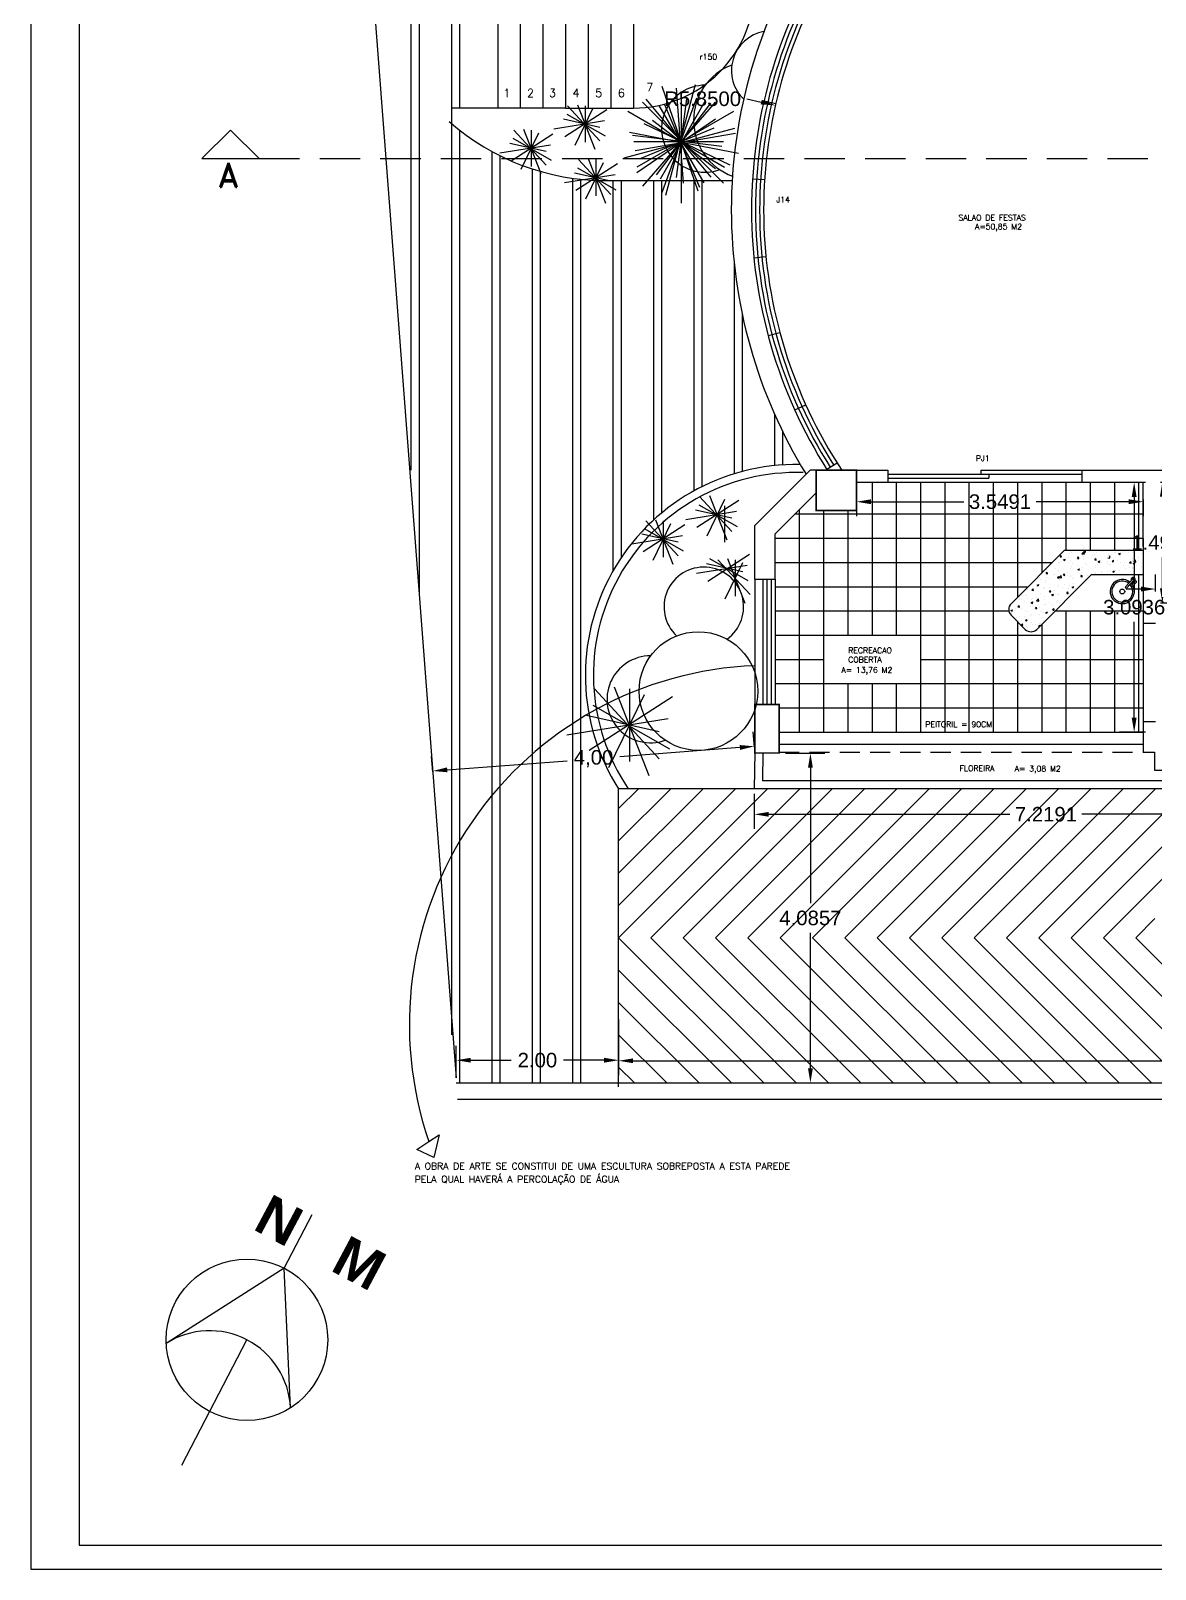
# Model space of a CAD drawing. Header units: millimetres. Extents: x 2200 to 2403, y 2380 to 2511.
# Drawn here: x 2289.78 to 2303.7, y 2420.53 to 2439.59 of the extents above; entities that cross this region are included whole.
import ezdxf

# ---------------------------------------------------------------- set-up
doc = ezdxf.new("R2010")
doc.units = ezdxf.units.MM
doc.linetypes.add('DASHED', pattern=[0.75, 0.5, -0.25])
doc.linetypes.add('HIDDEN', pattern=[0.375, 0.25, -0.125])
doc.styles.add('ROMAND', font='romand', dxfattribs={"height": 0.1})
doc.styles.add('ROMANS', font='ROMANS.shx', dxfattribs={"height": 0.07})
doc.styles.add('SANSSERIFBOLD', font='sasb____.pfb', dxfattribs={"height": 0.4})
doc.styles.get("Standard").update_dxf_attribs({"font": 'arial.ttf'})
doc.dimstyles.get("Standard").update_dxf_attribs({"dimtxt": 0.18, "dimasz": 0.18, "dimexe": 0.18, "dimexo": 0.0625, "dimgap": 0.09, "dimtad": 0, "dimtih": 1, "dimtoh": 1, "dimdec": 4, "dimzin": 0, "dimdsep": 46, "dimtxsty": 'Standard', "dimcen": 0.09, "dimadec": 0, "dimazin": 0, "dimtfac": 1, "dimtdec": 4, "dimtofl": 0, "dimtmove": 0, "dimatfit": 3, "dimfxl": 1, "dimtolj": 1, "dimtzin": 0, "dimarcsym": 0})

# ---------------------------------------------------------------- blocks, each defined once
blk = doc.blocks.new('*X153')
at = {"color": 0}
for p, q in [((48.141, 27.092), (48.155, 27.11)), ((48.141, 27.092), (48.158, 27.091)), ((48.158, 27.091), (48.155, 27.11)), ((48.169, 27.065), (48.169, 27.065)), ((48.183, 27.058), (48.204, 27.066)), ((48.183, 27.058), (48.198, 27.048)), ((48.198, 27.048), (48.204, 27.066)), ((48.247, 27.082), (48.247, 27.082)), ((48.252, 27.134), (48.252, 27.134)), ((48.277, 27.143), (48.277, 27.143)), ((48.349, 27.168), (48.349, 27.168)), ((48.356, 27.074), (48.37, 27.091)), ((48.356, 27.074), (48.374, 27.072)), ((48.358, 27.09), (48.358, 27.09)), ((48.374, 27.072), (48.37, 27.091)), ((48.412, 27.131), (48.435, 27.156)), ((48.412, 27.131), (48.438, 27.127)), ((48.412, 27.127), (48.412, 27.127)), ((48.422, 27.112), (48.422, 27.112)), ((48.425, 27.063), (48.425, 27.063)), ((48.429, 27.163), (48.429, 27.163)), ((48.433, 27.1), (48.433, 27.1)), ((48.435, 27.154), (48.456, 27.163)), ((48.438, 27.127), (48.435, 27.156)), ((48.435, 27.154), (48.45, 27.144)), ((48.45, 27.144), (48.456, 27.162)), ((48.509, 27.161), (48.509, 27.161)), ((48.547, 27.115), (48.547, 27.115)), ((48.571, 27.055), (48.585, 27.072)), ((48.571, 27.055), (48.589, 27.053)), ((48.573, 27.121), (48.573, 27.121)), ((48.581, 27.085), (48.581, 27.085)), ((48.589, 27.053), (48.585, 27.072)), ((48.597, 27.142), (48.597, 27.142)), ((48.67, 27.154), (48.67, 27.154)), ((48.732, 27.082), (48.758, 27.077)), ((48.733, 27.114), (48.733, 27.114)), ((48.735, 27.106), (48.735, 27.106)), ((48.736, 27.139), (48.736, 27.139)), ((48.758, 27.077), (48.755, 27.106)), ((48.772, 27.172), (48.772, 27.172)), ((48.786, 27.036), (48.801, 27.053)), ((48.804, 27.034), (48.801, 27.053)), ((48.811, 27.149), (48.811, 27.149)), ((48.83, 27.147), (48.83, 27.147)), ((48.866, 27.13), (48.887, 27.138)), ((48.866, 27.13), (48.881, 27.12)), ((48.881, 27.12), (48.887, 27.138)), ((48.886, 27.125), (48.886, 27.125)), ((48.893, 27.107), (48.893, 27.107)), ((48.925, 27.164), (48.925, 27.164)), ((48.99, 27.141), (48.99, 27.141)), ((49.036, 27.071), (49.036, 27.071)), ((49.042, 27.148), (49.042, 27.148)), ((49.052, 27.032), (49.075, 27.056)), ((49.053, 27.1), (49.053, 27.1)), ((49.079, 27.028), (49.075, 27.056)), ((49.109, 27.053), (49.109, 27.053)), ((49.111, 27.081), (49.111, 27.081)), ((49.15, 27.134), (49.15, 27.134)), ((47.911, 26.876), (47.911, 26.876)), ((47.96, 26.9), (47.96, 26.9)), ((47.967, 26.886), (47.981, 26.903)), ((47.967, 26.886), (47.985, 26.884)), ((47.976, 26.931), (47.976, 26.931)), ((47.985, 26.884), (47.981, 26.903)), ((48.059, 26.873), (48.059, 26.873)), ((48.071, 26.869), (48.071, 26.869)), ((48.09, 26.946), (48.09, 26.946)), ((48.116, 26.922), (48.116, 26.922)), ((48.119, 27.022), (48.119, 27.022)), ((48.129, 27.022), (48.129, 27.022)), ((48.131, 26.839), (48.155, 26.863)), ((48.158, 26.835), (48.155, 26.863)), ((48.182, 26.867), (48.197, 26.884)), ((48.182, 26.867), (48.2, 26.865)), ((48.2, 26.865), (48.197, 26.884)), ((48.234, 26.903), (48.234, 26.903)), ((48.27, 26.944), (48.27, 26.944)), ((48.274, 27.043), (48.274, 27.043)), ((48.275, 26.863), (48.275, 26.863)), ((48.279, 26.971), (48.279, 26.971)), ((48.29, 27.015), (48.29, 27.015)), ((48.354, 26.981), (48.354, 26.981)), ((48.362, 26.937), (48.383, 26.945)), ((48.362, 26.937), (48.377, 26.927)), ((48.377, 26.927), (48.383, 26.945)), ((48.389, 26.878), (48.389, 26.878)), ((48.397, 26.848), (48.412, 26.865)), ((48.409, 26.933), (48.409, 26.933)), ((48.415, 26.846), (48.412, 26.865)), ((48.418, 26.863), (48.418, 26.863)), ((48.421, 26.963), (48.421, 26.963)), ((48.45, 27.009), (48.45, 27.009)), ((48.468, 26.996), (48.468, 26.996)), ((48.481, 26.867), (48.481, 26.867)), ((48.574, 26.885), (48.574, 26.885)), ((48.577, 26.985), (48.577, 26.985)), ((48.578, 26.903), (48.578, 26.903)), ((48.584, 26.963), (48.584, 26.963)), ((48.61, 27.002), (48.61, 27.002)), ((48.614, 27.034), (48.635, 27.042)), ((48.614, 27.034), (48.629, 27.024)), ((48.629, 27.024), (48.635, 27.042)), ((48.654, 26.913), (48.654, 26.913)), ((48.656, 26.897), (48.656, 26.897)), ((48.657, 27.021), (48.657, 27.021)), ((48.728, 26.907), (48.728, 26.907)), ((48.731, 27.006), (48.731, 27.006)), ((48.732, 27.031), (48.732, 27.031)), ((48.759, 26.993), (48.759, 26.993)), ((48.767, 26.928), (48.767, 26.928)), ((48.77, 26.995), (48.77, 26.995)), ((48.786, 27.036), (48.804, 27.034)), ((48.793, 26.913), (48.814, 26.921)), ((48.793, 26.913), (48.808, 26.903)), ((48.808, 26.903), (48.814, 26.921)), ((48.831, 26.927), (48.831, 26.927)), ((48.846, 27.046), (48.846, 27.046)), ((48.879, 26.926), (48.879, 26.926)), ((48.883, 27.026), (48.883, 27.026)), ((48.93, 26.988), (48.93, 26.988)), ((48.934, 27.023), (48.934, 27.023)), ((48.957, 26.953), (48.957, 26.953)), ((49.001, 27.017), (49.016, 27.034)), ((49.001, 27.017), (49.019, 27.016)), ((49.006, 26.957), (49.006, 26.957)), ((49.019, 27.016), (49.016, 27.034)), ((49.032, 26.962), (49.032, 26.962)), ((49.035, 26.948), (49.035, 26.948)), ((49.039, 27.048), (49.039, 27.048)), ((49.045, 27.01), (49.066, 27.018)), ((49.045, 27.01), (49.06, 27)), ((49.052, 27.032), (49.079, 27.028)), ((49.06, 27), (49.066, 27.018)), ((49.09, 26.981), (49.09, 26.981)), ((49.145, 26.977), (49.145, 26.977)), ((47.743, 26.685), (47.743, 26.685)), ((47.781, 26.747), (47.781, 26.747)), ((47.793, 26.679), (47.808, 26.696)), ((47.793, 26.679), (47.811, 26.677)), ((47.801, 26.681), (47.801, 26.681)), ((47.805, 26.781), (47.805, 26.781)), ((47.811, 26.677), (47.808, 26.696)), ((47.818, 26.695), (47.818, 26.695)), ((47.851, 26.723), (47.851, 26.723)), ((47.858, 26.743), (47.879, 26.751)), ((47.858, 26.743), (47.872, 26.733)), ((47.873, 26.733), (47.879, 26.751)), ((47.884, 26.843), (47.884, 26.843)), ((47.897, 26.813), (47.897, 26.813)), ((47.932, 26.71), (47.932, 26.71)), ((47.953, 26.7), (47.953, 26.7)), ((47.956, 26.8), (47.956, 26.8)), ((47.956, 26.777), (47.956, 26.777)), ((47.974, 26.835), (47.974, 26.835)), ((48.009, 26.66), (48.023, 26.677)), ((48.011, 26.828), (48.011, 26.828)), ((48.011, 26.716), (48.011, 26.716)), ((48.027, 26.658), (48.023, 26.677)), ((48.071, 26.672), (48.071, 26.672)), ((48.109, 26.723), (48.109, 26.723)), ((48.11, 26.84), (48.131, 26.848)), ((48.11, 26.84), (48.125, 26.83)), ((48.112, 26.823), (48.112, 26.823)), ((48.121, 26.735), (48.121, 26.735)), ((48.125, 26.83), (48.131, 26.848)), ((48.131, 26.839), (48.158, 26.835)), ((48.131, 26.807), (48.131, 26.807)), ((48.134, 26.828), (48.134, 26.828)), ((48.171, 26.71), (48.171, 26.71)), ((48.196, 26.745), (48.196, 26.745)), ((48.2, 26.853), (48.2, 26.853)), ((48.231, 26.862), (48.231, 26.862)), ((48.246, 26.702), (48.246, 26.702)), ((48.263, 26.744), (48.263, 26.744)), ((48.266, 26.844), (48.266, 26.844)), ((48.289, 26.719), (48.31, 26.727)), ((48.289, 26.719), (48.304, 26.709)), ((48.294, 26.822), (48.294, 26.822)), ((48.304, 26.709), (48.31, 26.727)), ((48.306, 26.837), (48.306, 26.837)), ((48.31, 26.76), (48.31, 26.76)), ((48.332, 26.703), (48.332, 26.703)), ((48.391, 26.855), (48.391, 26.855)), ((48.397, 26.848), (48.415, 26.846)), ((48.414, 26.763), (48.414, 26.763)), ((48.455, 26.815), (48.455, 26.815)), ((47.62, 26.472), (47.634, 26.489)), ((47.633, 26.577), (47.633, 26.577)), ((47.638, 26.47), (47.634, 26.489)), ((47.644, 26.56), (47.644, 26.56)), ((47.664, 26.567), (47.664, 26.567)), ((47.696, 26.536), (47.696, 26.536)), ((47.721, 26.612), (47.721, 26.612)), ((47.739, 26.576), (47.739, 26.576)), ((47.785, 26.526), (47.806, 26.534)), ((47.785, 26.526), (47.799, 26.516)), ((47.793, 26.57), (47.793, 26.57)), ((47.798, 26.581), (47.798, 26.581)), ((47.8, 26.516), (47.806, 26.534)), ((47.851, 26.547), (47.874, 26.571)), ((47.851, 26.547), (47.877, 26.543)), ((47.853, 26.591), (47.853, 26.591)), ((47.856, 26.529), (47.856, 26.529)), ((47.877, 26.543), (47.874, 26.571)), ((47.896, 26.642), (47.896, 26.642)), ((47.945, 26.501), (47.945, 26.501)), ((47.949, 26.6), (47.949, 26.6)), ((47.953, 26.563), (47.953, 26.563)), ((47.964, 26.498), (47.964, 26.498)), ((48.009, 26.66), (48.027, 26.658)), ((48.016, 26.523), (48.016, 26.523)), ((48.037, 26.623), (48.058, 26.631)), ((48.037, 26.623), (48.052, 26.613)), ((48.039, 26.508), (48.039, 26.508)), ((48.042, 26.616), (48.042, 26.616)), ((48.052, 26.612), (48.058, 26.631)), ((48.058, 26.493), (48.058, 26.493)), ((48.101, 26.523), (48.101, 26.523)), ((48.105, 26.623), (48.105, 26.623)), ((48.113, 26.556), (48.113, 26.556)), ((48.118, 26.626), (48.118, 26.626)), ((48.152, 26.523), (48.152, 26.523)), ((48.224, 26.641), (48.238, 26.658)), ((48.224, 26.641), (48.242, 26.64)), ((48.231, 26.641), (48.231, 26.641)), ((48.242, 26.64), (48.238, 26.658)), ((48.259, 26.644), (48.259, 26.644)), ((47.533, 26.429), (47.554, 26.437)), ((47.533, 26.429), (47.547, 26.419)), ((47.534, 26.403), (47.534, 26.403)), ((47.547, 26.419), (47.554, 26.437)), ((47.573, 26.424), (47.573, 26.424)), ((47.582, 26.34), (47.582, 26.34)), ((47.585, 26.448), (47.585, 26.448)), ((47.605, 26.337), (47.605, 26.337)), ((47.62, 26.472), (47.638, 26.47)), ((47.636, 26.36), (47.636, 26.36)), ((47.64, 26.46), (47.64, 26.46)), ((47.66, 26.458), (47.66, 26.458)), ((47.695, 26.355), (47.695, 26.355)), ((47.709, 26.433), (47.709, 26.433)), ((47.712, 26.308), (47.733, 26.316)), ((47.712, 26.308), (47.727, 26.298)), ((47.727, 26.298), (47.733, 26.316)), ((47.733, 26.417), (47.733, 26.417)), ((47.774, 26.473), (47.774, 26.473)), ((47.78, 26.367), (47.78, 26.367)), ((47.79, 26.381), (47.79, 26.381)), ((47.794, 26.481), (47.794, 26.481)), ((47.835, 26.453), (47.849, 26.47)), ((47.835, 26.453), (47.853, 26.452)), ((47.853, 26.452), (47.85, 26.47)), ((47.883, 26.463), (47.883, 26.463)), ((47.885, 26.38), (47.885, 26.38)), ((47.893, 26.41), (47.893, 26.41)), ((47.938, 26.301), (47.938, 26.301)), ((47.942, 26.401), (47.942, 26.401)), ((47.955, 26.397), (47.955, 26.397)), ((47.96, 26.39), (47.96, 26.39)), ((47.964, 26.405), (47.985, 26.413)), ((47.964, 26.405), (47.979, 26.395)), ((47.979, 26.395), (47.985, 26.413)), ((48.05, 26.434), (48.065, 26.452)), ((48.05, 26.434), (48.068, 26.433)), ((48.053, 26.404), (48.053, 26.404)), ((48.068, 26.433), (48.065, 26.452)), ((47.661, 26.246), (47.676, 26.264)), ((47.661, 26.246), (47.679, 26.245)), ((47.675, 26.264), (47.675, 26.264)), ((47.679, 26.245), (47.676, 26.264)), ((47.72, 26.232), (47.72, 26.232)), ((47.738, 26.224), (47.738, 26.224)), ((47.783, 26.182), (47.783, 26.182)), ((47.787, 26.282), (47.787, 26.282)), ((47.806, 26.261), (47.806, 26.261)), ((47.835, 26.257), (47.835, 26.257)), ((47.877, 26.228), (47.891, 26.245)), ((47.877, 26.228), (47.885, 26.227)), ((47.881, 26.271), (47.881, 26.271)), ((47.893, 26.235), (47.891, 26.245)), ((47.895, 26.262), (47.895, 26.262))]:
    blk.add_line(p, q, dxfattribs=at)
blk = doc.blocks.new('CUBALAV')
at = {"color": 4}
for p, q in [((-0.05, -0.14), (-0.05, -0.2)), ((-0.03, -0.14), (-0.03, -0.2)), ((-0.01, -0.16), (-0.03, -0.16)), ((-0.01, -0.18), (-0.03, -0.18)), ((-0.01, -0.07), (-0.01, -0.2)), ((-0.01, -0.07), (-0.01, -0.2)), ((0.01, -0.07), (0.01, -0.2))]:
    blk.add_line(p, q, dxfattribs=at)
blk.add_circle((0, 0), 0.03, dxfattribs=at)
for centre, radius, start, end in [((0, 0), 0.15, 273.8226, 250.5288), ((0, 0), 0.13, 274.4117, 265.5883), ((-0.04, -0.14), 0.01, 0, 180), ((0, 0), 0.15, 258.463, 266.1774), ((0, -0.2), 0.0269, 131.9171, 68.1575), ((0, -0.07), 0.01, 0, 180), ((-0.04, -0.2), 0.01, 180, 0), ((0, -0.2), 0.01, 180, 0)]:
    blk.add_arc(centre, radius, start, end, dxfattribs=at)
blk = doc.blocks.new('*D204')
at = {"color": 0, "lineweight": -2, "transparency": 16777216}
for p, q in [((2303.765, 2433.996), (2303.968, 2433.996)), ((2303.788, 2433.816), (2303.788, 2433.43)), ((2303.788, 2432.681), (2303.788, 2433.066)), ((2303.765, 2432.501), (2303.968, 2432.501))]:
    blk.add_line(p, q, dxfattribs=at)
at = {"color": 0, "transparency": 16777216}
for points in [[(2303.758, 2433.816), (2303.818, 2433.816), (2303.788, 2433.996)], [(2303.758, 2432.681), (2303.818, 2432.681), (2303.788, 2432.501)]]:
    blk.add_solid(points, dxfattribs=at)
at = {"layer": 'DEFPOINTS', "color": 0, "transparency": 16777216}
for p in [(2303.702, 2433.996), (2303.788, 2433.996), (2303.702, 2432.501)]:
    blk.add_point(p, dxfattribs=at)
at = {"color": 0, "transparency": 16777216, "insert": (2303.788, 2433.248), "char_height": 0.18, "attachment_point": 5}
blk.add_mtext('\\A1;1.4950', dxfattribs=at)
blk = doc.blocks.new('*D212')
at = {"color": 0, "lineweight": -2, "transparency": 16777216}
for p, q in [((2303.702, 2432.643), (2303.702, 2432.853)), ((2304.904, 2432.643), (2304.904, 2432.853)), ((2303.522, 2432.673), (2303.342, 2432.673)), ((2305.084, 2432.673), (2305.264, 2432.673))]:
    blk.add_line(p, q, dxfattribs=at)
at = {"color": 0, "transparency": 16777216}
for points in [[(2303.522, 2432.703), (2303.522, 2432.643), (2303.702, 2432.673)], [(2305.084, 2432.703), (2305.084, 2432.643), (2304.904, 2432.673)]]:
    blk.add_solid(points, dxfattribs=at)
at = {"layer": 'DEFPOINTS', "color": 0, "transparency": 16777216}
for p in [(2303.702, 2432.581), (2304.904, 2432.673), (2304.904, 2432.581)]:
    blk.add_point(p, dxfattribs=at)
at = {"color": 0, "transparency": 16777216, "insert": (2304.303, 2432.673), "char_height": 0.18, "attachment_point": 5}
blk.add_mtext('\\A1;1.2022', dxfattribs=at)
blk = doc.blocks.new('*D192')
at = {"color": 0, "lineweight": -2, "transparency": 16777216}
for p, q in [((2298.74, 2430.715), (2298.725, 2430.904)), ((2294.759, 2430.41), (2294.744, 2430.6)), ((2298.559, 2430.711), (2297.075, 2430.597)), ((2294.937, 2430.434), (2296.421, 2430.547))]:
    blk.add_line(p, q, dxfattribs=at)
at = {"color": 0, "transparency": 16777216}
for points in [[(2298.557, 2430.741), (2298.562, 2430.681), (2298.739, 2430.725)], [(2294.935, 2430.464), (2294.94, 2430.404), (2294.758, 2430.42)]]:
    blk.add_solid(points, dxfattribs=at)
at = {"layer": 'DEFPOINTS', "color": 0, "transparency": 16777216}
for p in [(2298.744, 2430.652), (2294.758, 2430.42), (2294.763, 2430.348)]:
    blk.add_point(p, dxfattribs=at)
at = {"color": 0, "transparency": 16777216, "insert": (2296.748, 2430.572), "char_height": 0.18, "attachment_point": 5}
blk.add_mtext('\\A1;4,00', dxfattribs=at)
blk = doc.blocks.new('*D227')
at = {"color": 0, "lineweight": -2, "transparency": 16777216}
for p, q in [((2298.647, 2438.743), (2298.823, 2438.703)), ((2304.703, 2437.277), (2304.703, 2437.457)), ((2304.613, 2437.367), (2304.793, 2437.367))]:
    blk.add_line(p, q, dxfattribs=at)
at = {"color": 0, "transparency": 16777216}
blk.add_solid([(2298.83, 2438.732), (2298.816, 2438.674), (2298.998, 2438.663)], dxfattribs=at)
at = {"layer": 'DEFPOINTS', "color": 0, "transparency": 16777216}
for p in [(2298.998, 2438.663), (2304.703, 2437.367)]:
    blk.add_point(p, dxfattribs=at)
at = {"color": 0, "transparency": 16777216, "insert": (2298.098, 2438.743), "char_height": 0.18, "attachment_point": 5}
blk.add_mtext('\\A1;R5.8500', dxfattribs=at)
blk = doc.blocks.new('*D228')
at = {"color": 0, "lineweight": -2, "transparency": 16777216}
for p, q in [((2300.003, 2433.783), (2300.003, 2433.574)), ((2300.183, 2433.754), (2301.331, 2433.754)), ((2303.372, 2433.754), (2302.224, 2433.754)), ((2303.552, 2433.783), (2303.552, 2433.574))]:
    blk.add_line(p, q, dxfattribs=at)
at = {"color": 0, "transparency": 16777216}
for points in [[(2300.183, 2433.784), (2300.183, 2433.724), (2300.003, 2433.754)], [(2303.372, 2433.784), (2303.372, 2433.724), (2303.552, 2433.754)]]:
    blk.add_solid(points, dxfattribs=at)
at = {"layer": 'DEFPOINTS', "color": 0, "transparency": 16777216}
for p in [(2300.003, 2433.846), (2303.552, 2433.846), (2303.552, 2433.754)]:
    blk.add_point(p, dxfattribs=at)
at = {"color": 0, "transparency": 16777216, "insert": (2301.778, 2433.754), "char_height": 0.18, "attachment_point": 5}
blk.add_mtext('\\A1;3.5491', dxfattribs=at)
blk = doc.blocks.new('*D221')
at = {"color": 0, "lineweight": -2, "transparency": 16777216}
for p, q in [((2299.123, 2430.642), (2299.612, 2430.642)), ((2299.432, 2430.462), (2299.432, 2428.781)), ((2299.432, 2426.737), (2299.432, 2428.417)), ((2299.123, 2426.557), (2299.612, 2426.557))]:
    blk.add_line(p, q, dxfattribs=at)
at = {"color": 0, "transparency": 16777216}
for points in [[(2299.402, 2430.462), (2299.462, 2430.462), (2299.432, 2430.642)], [(2299.402, 2426.737), (2299.462, 2426.737), (2299.432, 2426.557)]]:
    blk.add_solid(points, dxfattribs=at)
at = {"layer": 'DEFPOINTS', "color": 0, "transparency": 16777216}
for p in [(2299.06, 2430.642), (2299.432, 2430.642), (2299.06, 2426.557)]:
    blk.add_point(p, dxfattribs=at)
at = {"color": 0, "transparency": 16777216, "insert": (2299.432, 2428.599), "char_height": 0.18, "attachment_point": 5}
blk.add_mtext('\\A1;4.0857', dxfattribs=at)
blk = doc.blocks.new('*D222')
at = {"color": 0, "lineweight": -2, "transparency": 16777216}
for p, q in [((2295.049, 2426.619), (2295.049, 2427.018)), ((2297.058, 2426.619), (2297.058, 2427.018)), ((2295.229, 2426.838), (2295.728, 2426.838)), ((2296.878, 2426.838), (2296.378, 2426.838))]:
    blk.add_line(p, q, dxfattribs=at)
at = {"color": 0, "transparency": 16777216}
for points in [[(2295.229, 2426.868), (2295.229, 2426.808), (2295.049, 2426.838)], [(2296.878, 2426.868), (2296.878, 2426.808), (2297.058, 2426.838)]]:
    blk.add_solid(points, dxfattribs=at)
at = {"layer": 'DEFPOINTS', "color": 0, "transparency": 16777216}
for p in [(2297.058, 2426.838), (2295.049, 2426.557), (2297.058, 2426.557)]:
    blk.add_point(p, dxfattribs=at)
at = {"color": 0, "transparency": 16777216, "insert": (2296.053, 2426.838), "char_height": 0.18, "attachment_point": 5}
blk.add_mtext('\\A1;2.00', dxfattribs=at)
blk = doc.blocks.new('*D223')
at = {"color": 0, "lineweight": -2, "transparency": 16777216}
for p, q in [((2298.737, 2430.136), (2298.737, 2429.703)), ((2305.956, 2430.136), (2305.956, 2429.703)), ((2298.917, 2429.883), (2301.901, 2429.883)), ((2305.776, 2429.883), (2302.792, 2429.883))]:
    blk.add_line(p, q, dxfattribs=at)
at = {"color": 0, "transparency": 16777216}
for points in [[(2298.917, 2429.913), (2298.917, 2429.853), (2298.737, 2429.883)], [(2305.776, 2429.913), (2305.776, 2429.853), (2305.956, 2429.883)]]:
    blk.add_solid(points, dxfattribs=at)
at = {"layer": 'DEFPOINTS', "color": 0, "transparency": 16777216}
for p in [(2298.737, 2430.198), (2305.956, 2430.198), (2305.956, 2429.883)]:
    blk.add_point(p, dxfattribs=at)
at = {"color": 0, "transparency": 16777216, "insert": (2302.347, 2429.883), "char_height": 0.18, "attachment_point": 5}
blk.add_mtext('\\A1;7.2191', dxfattribs=at)
blk = doc.blocks.new('*D224')
at = {"color": 0, "lineweight": -2, "transparency": 16777216}
for p, q in [((2303.581, 2433.994), (2303.259, 2433.994)), ((2303.439, 2433.814), (2303.439, 2432.629)), ((2303.439, 2431.08), (2303.439, 2432.265)), ((2303.581, 2430.9), (2303.259, 2430.9))]:
    blk.add_line(p, q, dxfattribs=at)
at = {"color": 0, "transparency": 16777216}
for points in [[(2303.409, 2433.814), (2303.469, 2433.814), (2303.439, 2433.994)], [(2303.409, 2431.08), (2303.469, 2431.08), (2303.439, 2430.9)]]:
    blk.add_solid(points, dxfattribs=at)
at = {"layer": 'DEFPOINTS', "color": 0, "transparency": 16777216}
for p in [(2303.644, 2433.994), (2303.439, 2430.9), (2303.644, 2430.9)]:
    blk.add_point(p, dxfattribs=at)
at = {"color": 0, "transparency": 16777216, "insert": (2303.439, 2432.447), "char_height": 0.18, "attachment_point": 5}
blk.add_mtext('\\A1;3.0936', dxfattribs=at)
blk = doc.blocks.new('*D226')
at = {"color": 0, "lineweight": -2, "transparency": 16777216}
for p, q in [((2297.058, 2427.344), (2297.058, 2426.651)), ((2312.594, 2427.344), (2312.594, 2426.651)), ((2297.238, 2426.831), (2304.301, 2426.831)), ((2312.414, 2426.831), (2305.351, 2426.831))]:
    blk.add_line(p, q, dxfattribs=at)
at = {"color": 0, "transparency": 16777216}
for points in [[(2297.238, 2426.861), (2297.238, 2426.801), (2297.058, 2426.831)], [(2312.414, 2426.861), (2312.414, 2426.801), (2312.594, 2426.831)]]:
    blk.add_solid(points, dxfattribs=at)
at = {"layer": 'DEFPOINTS', "color": 0, "transparency": 16777216}
for p in [(2297.058, 2427.407), (2312.594, 2427.407), (2297.058, 2426.831)]:
    blk.add_point(p, dxfattribs=at)
at = {"color": 0, "transparency": 16777216, "insert": (2304.826, 2426.831), "char_height": 0.18, "attachment_point": 5}
blk.add_mtext('\\A1;15.5357', dxfattribs=at)

msp = doc.modelspace()

# ---------------------------------------------------------------- linework, layer by layer
at = {"color": 1}
for p, q in [((2289.78267, 2449.53306), (2289.78267, 2420.53476)), ((2295.56167, 2440.12946), (2295.56167, 2438.62946)), ((2295.84167, 2440.12946), (2295.84167, 2438.62946)), ((2296.12167, 2440.12946), (2296.12167, 2438.62946)), ((2296.40167, 2440.12946), (2296.40167, 2438.62946)), ((2296.68167, 2440.13039), (2296.68167, 2438.62945)), ((2296.96167, 2440.13039), (2296.96167, 2438.62945)), ((2297.24167, 2440.12946), (2297.24167, 2438.62945)), ((2296.40167, 2438.62946), (2297.24167, 2438.62946)), ((2298.85754, 2438.71982), (2299.00368, 2438.68601)), ((2298.71546, 2437.75216), (2298.86515, 2437.74253)), ((2298.73247, 2436.77426), (2298.88174, 2436.78908)), ((2298.90813, 2435.81212), (2299.05301, 2435.851)), ((2299.23777, 2434.8913), (2299.37441, 2434.9532)), ((2300.39132, 2434.09588), (2302.79132, 2434.09588)), ((2300.39132, 2434.04588), (2301.64132, 2434.04588)), ((2301.54132, 2434.14588), (2302.79132, 2434.14588)), ((2301.54132, 2434.14588), (2301.54132, 2434.09588)), ((2301.64132, 2434.09588), (2301.64132, 2434.04588)), ((2302.57627, 2433.15223), (2301.91518, 2432.49114)), ((2302.91267, 2432.85223), (2302.23338, 2432.17294)), ((2302.09196, 2432.17294), (2301.91518, 2432.34972)), ((2303.55215, 2432.25088), (2303.55215, 2431.03088)), ((2298.73709, 2430.1981), (2297.05802, 2430.1981)), ((2298.50278, 2430.1981), (2297.05802, 2428.75334)), ((2298.10278, 2430.1981), (2297.05802, 2429.15334)), ((2297.70278, 2430.1981), (2297.05802, 2429.55334)), ((2297.30278, 2430.1981), (2297.05802, 2429.95334)), ((2297.05802, 2426.50859), (2297.05802, 2430.1981)), ((2298.90278, 2430.1981), (2297.05802, 2428.35334)), ((2299.30278, 2430.1981), (2297.45802, 2428.35334)), ((2299.70278, 2430.1981), (2297.85802, 2428.35334)), ((2300.10278, 2430.1981), (2298.25802, 2428.35334)), ((2300.50278, 2430.1981), (2298.65802, 2428.35334)), ((2300.90278, 2430.1981), (2299.05802, 2428.35334)), ((2301.30278, 2430.1981), (2299.45802, 2428.35334)), ((2301.70278, 2430.1981), (2299.85802, 2428.35334)), ((2302.10278, 2430.1981), (2300.25802, 2428.35334)), ((2302.50278, 2430.1981), (2300.65802, 2428.35334)), ((2302.90278, 2430.1981), (2301.05802, 2428.35334)), ((2303.30278, 2430.1981), (2301.45802, 2428.35334)), ((2303.70278, 2430.1981), (2301.85802, 2428.35334)), ((2304.10278, 2430.1981), (2302.25802, 2428.35334)), ((2304.50278, 2430.1981), (2302.65802, 2428.35334)), ((2304.90278, 2430.1981), (2303.05802, 2428.35334)), ((2303.69678, 2428.5921), (2303.45802, 2428.35334)), ((2298.85482, 2426.55654), (2297.05802, 2428.35334)), ((2299.25482, 2426.55654), (2297.45802, 2428.35334)), ((2299.65482, 2426.55654), (2297.85802, 2428.35334)), ((2300.05482, 2426.55654), (2298.25802, 2428.35334)), ((2300.45482, 2426.55654), (2298.65802, 2428.35334)), ((2300.85482, 2426.55654), (2299.05802, 2428.35334)), ((2301.25482, 2426.55654), (2299.45802, 2428.35334)), ((2301.65482, 2426.55654), (2299.85802, 2428.35334)), ((2302.05482, 2426.55654), (2300.25802, 2428.35334)), ((2302.45482, 2426.55654), (2300.65802, 2428.35334)), ((2302.85482, 2426.55654), (2301.05802, 2428.35334)), ((2303.25482, 2426.55654), (2301.45802, 2428.35334)), ((2303.65482, 2426.55654), (2301.85802, 2428.35334)), ((2304.05482, 2426.55654), (2302.25802, 2428.35334)), ((2304.45482, 2426.55654), (2302.65802, 2428.35334)), ((2304.85482, 2426.55654), (2303.05802, 2428.35334)), ((2305.25482, 2426.55654), (2303.45802, 2428.35334)), ((2298.45482, 2426.55654), (2297.05802, 2427.95334)), ((2298.05482, 2426.55654), (2297.05802, 2427.55334)), ((2297.65482, 2426.55654), (2297.05802, 2427.15334)), ((2297.25482, 2426.55654), (2297.05802, 2426.75334)), ((2289.78267, 2420.53476), (2328.08178, 2420.53476))]:
    msp.add_line(p, q, dxfattribs=at)
for p, q in [((2290.38267, 2449.23504), (2290.38267, 2420.83476)), ((2291.90148, 2438.00257), (2292.25503, 2438.35612)), ((2292.25503, 2438.35612), (2292.60859, 2438.00257)), ((2291.90148, 2438.00257), (2292.60859, 2438.00257)), ((2299.5031, 2434.14588), (2299.42978, 2434.14588)), ((2300.0031, 2434.14588), (2300.39132, 2434.14588)), ((2300.39132, 2434.14588), (2300.39132, 2433.99588)), ((2302.79132, 2434.14588), (2302.79132, 2433.99588)), ((2302.79132, 2434.14588), (2305.05317, 2434.14588)), ((2300.0031, 2433.99588), (2300.39132, 2433.99588)), ((2302.79132, 2433.99588), (2303.55215, 2433.99588)), ((2303.55215, 2433.20088), (2303.55215, 2433.99588)), ((2298.74447, 2432.79464), (2298.74447, 2433.46057)), ((2298.99447, 2432.79464), (2298.99447, 2433.35701)), ((2298.74447, 2432.79464), (2298.99447, 2432.79464)), ((2303.55215, 2430.65223), (2303.69215, 2430.65223)), ((2303.55215, 2430.65223), (2303.6031, 2430.65223)), ((2303.69215, 2430.65223), (2303.69215, 2430.43088)), ((2303.69215, 2430.43088), (2304.19215, 2430.43088)), ((2295.04856, 2426.55654), (2326.52285, 2426.55654)), ((2295.06381, 2426.35654), (2326.72481, 2426.35654)), ((2294.56251, 2425.73337), (2294.71107, 2425.82949)), ((2294.71107, 2425.82949), (2294.83817, 2425.91462)), ((2294.83817, 2425.91462), (2294.76925, 2425.63337)), ((2294.76925, 2425.63337), (2294.56251, 2425.73337)), ((2290.38267, 2420.83476), (2327.77883, 2420.83476))]:
    msp.add_line(p, q)
at = {"color": 4}
for p, q in [((2293.39469, 2448.24501), (2295.04856, 2426.61904)), ((2294.48825, 2440.45822), (2294.48825, 2434.14583)), ((2294.58825, 2440.45823), (2294.58825, 2432.63809)), ((2294.98825, 2440.45828), (2294.98825, 2427.15282)), ((2295.08825, 2440.45829), (2295.08825, 2438.62945)), ((2298.04381, 2437.59796), (2297.59508, 2438.89658)), ((2297.64366, 2437.55034), (2298.01048, 2438.92163)), ((2297.86135, 2437.6976), (2297.77264, 2438.87498)), ((2297.83314, 2438.83476), (2297.83314, 2437.45087)), ((2296.40167, 2438.62945), (2294.98825, 2438.62945)), ((2296.91047, 2438.60668), (2296.3935, 2438.27337)), ((2296.42685, 2438.65667), (2296.82709, 2438.22338)), ((2296.73434, 2438.61845), (2296.5144, 2438.16619)), ((2296.54824, 2438.66917), (2296.76395, 2438.1197)), ((2296.64365, 2438.65667), (2296.64365, 2438.20671)), ((2297.28687, 2437.8995), (2298.48535, 2438.59145)), ((2297.35236, 2438.70035), (2298.35651, 2437.69703)), ((2298.25263, 2438.70035), (2297.35236, 2437.66243)), ((2298.20525, 2437.77191), (2297.39901, 2438.73793)), ((2297.52868, 2437.80131), (2298.19852, 2438.68858)), ((2298.11507, 2437.70256), (2297.56105, 2438.66215)), ((2298.12641, 2438.70976), (2297.5724, 2437.75018)), ((2298.02126, 2438.75318), (2297.58779, 2437.57196)), ((2297.62719, 2438.67444), (2298.06067, 2437.6507)), ((2297.77294, 2437.77124), (2297.90218, 2438.7432)), ((2296.88238, 2438.47052), (2296.2564, 2438.36908)), ((2296.82709, 2438.39003), (2296.37682, 2438.49002)), ((2296.41712, 2438.55505), (2296.89084, 2438.28454)), ((2298.36995, 2437.89405), (2297.17147, 2438.58599)), ((2298.25756, 2438.49251), (2297.28228, 2437.827)), ((2297.37105, 2438.43819), (2298.43504, 2437.92632)), ((2297.47902, 2438.47794), (2298.25614, 2437.88004)), ((2295.08825, 2438.35666), (2295.08825, 2426.55649)), ((2296.24341, 2438.3067), (2295.72644, 2437.9734)), ((2295.75006, 2438.25508), (2296.22377, 2437.98457)), ((2295.75979, 2438.3567), (2296.16003, 2437.9234)), ((2296.06728, 2438.31848), (2295.84734, 2437.86622)), ((2295.88118, 2438.3692), (2296.09689, 2437.81972)), ((2295.97659, 2438.3567), (2295.97659, 2437.90673)), ((2298.49394, 2438.37762), (2297.12296, 2438.00966)), ((2297.19352, 2438.33), (2298.54252, 2438.0693)), ((2298.33409, 2438.15256), (2297.23077, 2438.28902)), ((2297.24848, 2438.21599), (2298.35651, 2438.21599)), ((2297.26345, 2438.10321), (2298.50316, 2438.31842)), ((2298.238, 2438.37913), (2297.33164, 2438.00507)), ((2295.48825, 2438.09257), (2295.48825, 2426.55649)), ((2295.58825, 2438.04019), (2295.58825, 2426.55649)), ((2296.21531, 2438.17054), (2295.58934, 2438.0691)), ((2296.16003, 2438.09005), (2295.70976, 2438.19004)), ((2295.98825, 2437.876), (2295.98825, 2426.55649)), ((2296.08825, 2437.8453), (2296.08825, 2426.55649)), ((2297.04389, 2437.94007), (2296.52691, 2437.60676)), ((2296.55054, 2437.88844), (2297.02425, 2437.61793)), ((2296.56027, 2437.99006), (2296.9605, 2437.55676)), ((2296.86775, 2437.95184), (2296.64782, 2437.49958)), ((2296.68165, 2438.00256), (2296.89736, 2437.45309)), ((2296.77706, 2437.99006), (2296.77706, 2437.5401)), ((2297.01579, 2437.80391), (2296.38981, 2437.70246)), ((2296.48825, 2437.75991), (2296.48825, 2426.55649)), ((2296.9605, 2437.72342), (2296.51024, 2437.82341)), ((2296.58825, 2437.74752), (2296.58825, 2426.55649)), ((2296.89912, 2437.731), (2298.46369, 2437.731)), ((2296.98825, 2437.731), (2296.98825, 2432.89719)), ((2297.08825, 2437.731), (2297.08825, 2433.05882)), ((2297.48825, 2437.731), (2297.48825, 2433.52561)), ((2297.58825, 2437.731), (2297.58825, 2433.61311)), ((2297.98825, 2437.731), (2297.98825, 2433.887)), ((2298.08825, 2437.731), (2298.08825, 2433.9398)), ((2298.48825, 2436.70529), (2298.48825, 2434.10024)), ((2298.58825, 2436.07451), (2298.58825, 2434.12887)), ((2298.98825, 2434.83681), (2298.98825, 2434.20208)), ((2299.08825, 2434.62206), (2299.08825, 2434.21048)), ((2298.18189, 2433.83061), (2298.3976, 2433.28114)), ((2300.39132, 2433.99588), (2302.79132, 2433.99588)), ((2298.46074, 2433.55146), (2298.01048, 2433.65145)), ((2298.54413, 2433.76811), (2298.02715, 2433.43481)), ((2298.05078, 2433.71649), (2298.52449, 2433.44598)), ((2298.06051, 2433.81811), (2298.46074, 2433.38481)), ((2298.36799, 2433.77989), (2298.14806, 2433.32763)), ((2298.36793, 2433.70322), (2298.36793, 2433.25326)), ((2297.87706, 2433.46814), (2297.36009, 2433.13483)), ((2297.39344, 2433.51813), (2297.79368, 2433.08483)), ((2297.70093, 2433.47991), (2297.481, 2433.02765)), ((2297.51483, 2433.53063), (2297.73054, 2432.98116)), ((2297.61024, 2433.51813), (2297.61024, 2433.06817)), ((2298.51603, 2433.63195), (2297.89005, 2433.53051)), ((2297.84897, 2433.33198), (2297.22299, 2433.23053)), ((2297.79368, 2433.25149), (2297.34341, 2433.35148)), ((2297.38372, 2433.41651), (2297.85743, 2433.146)), ((2298.67754, 2433.1015), (2298.16056, 2432.76819)), ((2298.64944, 2432.96534), (2298.02347, 2432.8639)), ((2298.59416, 2432.88485), (2298.14389, 2432.98484)), ((2298.18419, 2433.04987), (2298.6579, 2432.77936)), ((2298.28454, 2433.03661), (2298.68478, 2432.60331)), ((2298.59203, 2432.99839), (2298.3721, 2432.54613)), ((2298.40593, 2433.04911), (2298.62164, 2432.49964)), ((2298.50134, 2433.03661), (2298.50134, 2432.58665)), ((2296.75887, 2431.43862), (2297.55934, 2430.57202)), ((2297.37385, 2431.36217), (2296.93397, 2430.45766)), ((2297.00165, 2431.46362), (2297.43306, 2430.36467)), ((2297.19246, 2431.43862), (2297.19246, 2430.53869)), ((2297.72611, 2431.33863), (2296.69216, 2430.67201)), ((2296.73941, 2431.23537), (2297.68683, 2430.69435)), ((2297.66992, 2431.0663), (2296.41797, 2430.86342)), ((2297.55934, 2430.90533), (2296.65881, 2431.10531))]:
    msp.add_line(p, q, dxfattribs=at)
at = {"linetype": 'DASHED'}
msp.add_line((2292.60859, 2438.00257), (2326.78561, 2438.00257), dxfattribs=at)
at = {"color": 7}
msp.add_line((2299.63649, 2434.15803), (2299.76111, 2434.23686), dxfattribs=at)
at = {"color": 7, "linetype": 'Continuous'}
for p, q in [((2299.42978, 2434.14588), (2298.74447, 2433.46057)), ((2299.5031, 2433.86564), (2298.99447, 2433.35701))]:
    msp.add_line(p, q, dxfattribs=at)
at = {"color": 4, "linetype": 'Continuous'}
for p, q in [((2300.19447, 2433.99588), (2300.19447, 2432.10223)), ((2300.49447, 2433.99588), (2300.49447, 2432.10223)), ((2300.79447, 2433.99588), (2300.79447, 2430.90223)), ((2301.09447, 2433.99588), (2301.09447, 2430.90223)), ((2301.39447, 2433.99588), (2301.39447, 2430.90223)), ((2301.69447, 2433.99588), (2301.69447, 2430.90223)), ((2301.99447, 2433.99588), (2301.99447, 2432.57043)), ((2302.29447, 2433.99588), (2302.29447, 2432.87043)), ((2302.59447, 2433.99588), (2302.59447, 2433.15223)), ((2302.89447, 2433.99588), (2302.89447, 2433.15223)), ((2303.19447, 2433.99588), (2303.19447, 2433.15223)), ((2303.49447, 2433.99588), (2303.49447, 2433.15223)), ((2299.29447, 2433.65701), (2299.29447, 2430.90223)), ((2299.59447, 2433.64588), (2299.59447, 2430.90223)), ((2299.89447, 2433.64588), (2299.89447, 2432.10223)), ((2299.23969, 2433.60223), (2303.55215, 2433.60223)), ((2298.99447, 2433.30223), (2303.55215, 2433.30223)), ((2303.55215, 2433.20088), (2303.55215, 2432.60088)), ((2298.99447, 2433.00223), (2302.42627, 2433.00223)), ((2298.89447, 2432.79464), (2298.89447, 2431.24225)), ((2298.94447, 2432.79464), (2298.94447, 2431.24225)), ((2298.99447, 2432.70223), (2302.12627, 2432.70223)), ((2303.49447, 2432.85223), (2303.49447, 2430.90223)), ((2298.99447, 2432.40223), (2301.88756, 2432.40223)), ((2302.59447, 2432.40223), (2302.59447, 2430.90223)), ((2302.89447, 2432.40223), (2302.89447, 2430.90223)), ((2303.19447, 2432.40223), (2303.19447, 2430.90223)), ((2301.99447, 2432.27043), (2301.99447, 2430.90223)), ((2302.29447, 2432.23403), (2302.29447, 2430.90223)), ((2298.99447, 2432.10223), (2303.55215, 2432.10223)), ((2298.99447, 2431.80223), (2299.59447, 2431.80223)), ((2300.79447, 2431.80223), (2303.55215, 2431.80223)), ((2298.99447, 2431.50223), (2303.55215, 2431.50223)), ((2299.89447, 2431.50223), (2299.89447, 2430.90223)), ((2300.19447, 2431.50223), (2300.19447, 2430.90223)), ((2300.49447, 2431.50223), (2300.49447, 2430.90223)), ((2299.04447, 2431.20223), (2303.55215, 2431.20223))]:
    msp.add_line(p, q, dxfattribs=at)
at = {"linetype": 'Continuous'}
for p, q in [((2303.55215, 2433.29902), (2303.55215, 2432.25088)), ((2303.55215, 2432.25088), (2303.70215, 2432.25088)), ((2303.55215, 2431.03088), (2303.55215, 2430.65223)), ((2303.55215, 2431.03088), (2303.70215, 2431.03088))]:
    msp.add_line(p, q, dxfattribs=at)
at = {"color": 1, "linetype": 'Continuous'}
for p, q in [((2302.57627, 2433.15223), (2303.55215, 2433.15223)), ((2298.84447, 2432.79464), (2298.84447, 2431.24225)), ((2298.99447, 2432.79464), (2298.99447, 2431.24225)), ((2302.91267, 2432.85223), (2303.55215, 2432.85223)), ((2302.46267, 2432.40223), (2303.55215, 2432.40223))]:
    msp.add_line(p, q, dxfattribs=at)
at = {"color": 8, "linetype": 'Continuous'}
msp.add_line((2298.74447, 2432.79464), (2298.74447, 2430.65223), dxfattribs=at)
at = {"color": 3, "linetype": 'Continuous'}
for p, q in [((2299.04447, 2430.90223), (2303.55215, 2430.90223)), ((2299.04447, 2430.75223), (2303.55215, 2430.75223))]:
    msp.add_line(p, q, dxfattribs=at)
at = {"color": 2}
for p, q in [((2298.74447, 2430.65223), (2298.73709, 2430.1981)), ((2298.84445, 2430.65061), (2298.83873, 2430.2981)), ((2305.9561, 2430.2981), (2298.83873, 2430.2981)), ((2305.95618, 2430.1981), (2298.73709, 2430.1981)), ((2292.91888, 2424.26313), (2293.26449, 2424.92875)), ((2292.91888, 2424.26313), (2291.45905, 2423.33097)), ((2292.99624, 2422.53281), (2292.91888, 2424.26313)), ((2291.65162, 2421.82252), (2292.45806, 2423.37564))]:
    msp.add_line(p, q, dxfattribs=at)
at = {"color": 1, "linetype": 'HIDDEN'}
msp.add_line((2299.04447, 2430.65223), (2303.6031, 2430.65223), dxfattribs=at)
at = {"const_width": 0.02}
for points in [[(2300.0031, 2434.14588), (2300.0031, 2433.64588), (2299.5031, 2433.64588), (2299.5031, 2434.14588)], [(2299.04447, 2430.64225), (2299.04447, 2431.24225), (2298.74447, 2431.24225), (2298.74447, 2430.64225)], [(2299.04447, 2430.64225), (2299.04447, 2431.24225), (2298.74447, 2431.24225), (2298.74447, 2430.64225)]]:
    msp.add_lwpolyline(points, close=True, dxfattribs=at)
at = {"color": 4}
msp.add_circle((2298.04524, 2431.40949), 0.73433, dxfattribs=at)
at = {"color": 2}
msp.add_circle((2292.45806, 2423.37564), 1, dxfattribs=at)
at = {"color": 1, "linetype": 'Continuous'}
for radius, start, end in [(6.25, 147.483196, 180), (5.95, 148.271722, 180), (5.9, 148.271722, 180), (6.25, 180, 211.576123), (5.95, 180, 212.350522), (5.9, 180, 212.350818)]:
    msp.add_arc((2304.7031, 2437.36723), radius, start, end, dxfattribs=at)
at = {"color": 4, "linetype": 'Continuous'}
for radius, start, end in [(6, 148.271722, 180), (5.85, 148.271722, 180), (6, 180, 212.472337), (5.85, 180, 212.351134)]:
    msp.add_arc((2304.7031, 2437.36723), radius, start, end, dxfattribs=at)
at = {"color": 1}
for centre, radius, start, end in [((2297.2426, 2440.12946), 1.5, 269.964573, 0), ((2301.98589, 2432.42043), 0.1, 135, 225), ((2302.16267, 2432.24365), 0.1, 225, 315)]:
    msp.add_arc(centre, radius, start, end, dxfattribs=at)
at = {"color": 4}
for centre, radius, start, end in [((2298.94675, 2439.09384), 0.49238, 100.483167, 226.86955), ((2298.72037, 2438.47573), 0.73433, 110.841656, 249.829999), ((2298.1283, 2438.37324), 0.53879, 89.85036, 289.791837), ((2296.89912, 2440.66446), 2.93346, 228.696901, 270), ((2299.25676, 2431.60539), 2.61054, 88.919606, 212.621004), ((2299.25676, 2431.60539), 2.51054, 88.020257, 214.093999), ((2298.11238, 2432.45193), 0.49238, 305.759384, 226.86955), ((2297.45317, 2431.307), 0.53879, 89.85036, 289.791837)]:
    msp.add_arc(centre, radius, start, end, dxfattribs=at)
at = {"color": 7, "linetype": 'Continuous'}
msp.add_arc((2304.7031, 2437.36723), 5.85, 212.351119, 213.412222, dxfattribs=at)
msp.add_arc((2298.91385, 2427.28046), 4.4462, 92.183233, 199.046789)
at = {"color": 2}
msp.add_arc((2291.99724, 2422.48814), 1, 2.56, 122.56, dxfattribs=at)

# ---------------------------------------------------------------- block references
at = {"color": 4}
msp.add_blockref('*X153', (2254.38081, 2405.97872), dxfattribs=at)
at = {"rotation": 137.3098929080041}
msp.add_blockref('CUBALAV', (2303.2915, 2432.64195), dxfattribs=at)

# ---------------------------------------------------------------- texts
at = {"color": 1}
for s, height, style, p in [('r150', 0.07, 'ROMANS', (2298.05896, 2439.22857)), ('1', 0.1, 'ROMAND', (2295.63175, 2438.76582)), ('2', 0.1, 'ROMAND', (2295.92417, 2438.76582)), ('3', 0.1, 'ROMAND', (2296.19639, 2438.76582)), ('4', 0.1, 'ROMAND', (2296.4888, 2438.76582)), ('5', 0.1, 'ROMAND', (2296.7688, 2438.76582)), ('6', 0.1, 'ROMAND', (2297.0488, 2438.76582)), ('7', 0.1, 'ROMAND', (2297.40221, 2438.83631)), ('A', 0.3, 'ROMAND', (2292.10205, 2437.65015)), ('J14', 0.07, 'ROMAND', (2299.01038, 2437.4609)), ('SALAO DE FESTAS', 0.07, 'ROMAND', (2301.26404, 2437.23688)), ('A=50,85 M2', 0.07, 'ROMAND', (2301.46903, 2437.12638)), ('PJ1', 0.07, 'ROMAND', (2301.48, 2434.25634)), ('RECREACAO', 0.07, 'ROMAND', (2299.90008, 2431.87742)), ('COBERTA', 0.07, 'ROMAND', (2299.90008, 2431.76409)), ('A= 13,76 M2', 0.07, 'ROMAND', (2299.81596, 2431.6357)), ('PEITORIL = 90CM', 0.07, 'ROMAND', (2300.85432, 2430.96248)), ('FLOREIRA', 0.07, 'ROMAND', (2301.27833, 2430.41875)), ('A= 3,08 M2', 0.07, 'ROMAND', (2301.95984, 2430.41292)), ('A OBRA DE ARTE SE CONSTITUI DE UMA ESCULTURA SOBREPOSTA A ESTA PAREDE ', 0.084, 'ROMAND', (2294.53461, 2425.485)), ('PELA QUAL HAVERÁ A PERCOLAÇÃO DE ÁGUA', 0.084, 'ROMAND', (2294.53461, 2425.32235))]:
    msp.add_text(s, height=height, dxfattribs=dict(at, style=style)).set_placement(p)
at = {"color": 1, "style": 'SANSSERIFBOLD'}
msp.add_text('N   M', height=0.5, rotation=332, dxfattribs=at).set_placement((2292.51568, 2424.75164))

# ---------------------------------------------------------------- dimensions: what is measured, and where the dimension line sits
at = {"color": 1}
dim = msp.add_radius_dim(center=(2304.7031, 2437.36723), mpoint=(2298.99844, 2438.66315), dimstyle='Standard', dxfattribs=at)
dim.commit()
dim.dimension.update_dxf_attribs({"geometry": '*D227', "text_midpoint": (2298.09793, 2438.7429)})
for p1, p2, distance, picture, middle in [((2300.003097, 2433.845878), (2303.552153, 2433.845878), -0.09217, '*D228', (2301.777625, 2433.753708)), ((2303.643557, 2433.994096), (2303.643557, 2430.90045), -0.204828, '*D224', (2303.438729, 2432.447273)), ((2299.06017, 2426.55654), (2299.06017, 2430.64225), -0.37149, '*D221', (2299.43167, 2428.5994)), ((2298.73709, 2430.1981), (2305.95618, 2430.1981), -0.315, '*D223', (2302.34664, 2429.8831)), ((2312.59369, 2427.40698), (2297.05802, 2427.40698), 0.57618, '*D226', (2304.82586, 2426.8308))]:
    dim = msp.add_aligned_dim(p1=p1, p2=p2, distance=distance, dimstyle='Standard', dxfattribs=at)
    dim.commit()
    dim.dimension.update_dxf_attribs({"geometry": picture, "text_midpoint": middle})
for p1, p2, distance, picture, middle in [((2303.70215, 2432.50088), (2303.70215, 2433.99588), -0.08632, '*D204', (2303.78847, 2433.24838)), ((2303.70215, 2432.58088), (2304.90436, 2432.58088), 0.09222, '*D212', (2304.30326, 2432.6731))]:
    dim = msp.add_aligned_dim(p1=p1, p2=p2, distance=distance, dimstyle='Standard')
    dim.commit()
    dim.dimension.update_dxf_attribs({"geometry": picture, "text_midpoint": middle})
dim = msp.add_aligned_dim(p1=(2298.74447, 2430.65223), p2=(2294.7634, 2430.34778), distance=-0.07264, text='4,00', dimstyle='Standard')
dim.commit()
dim.dimension.update_dxf_attribs({"geometry": '*D192', "text_midpoint": (2296.7484, 2430.57243)})
dim = msp.add_aligned_dim(p1=(2295.04856, 2426.55654), p2=(2297.05802, 2426.55654), distance=0.28125, text='2.00', dimstyle='Standard', dxfattribs=at)
dim.commit()
dim.dimension.update_dxf_attribs({"geometry": '*D222', "text_midpoint": (2296.05329, 2426.83779)})

doc.saveas('drawing.dxf')
